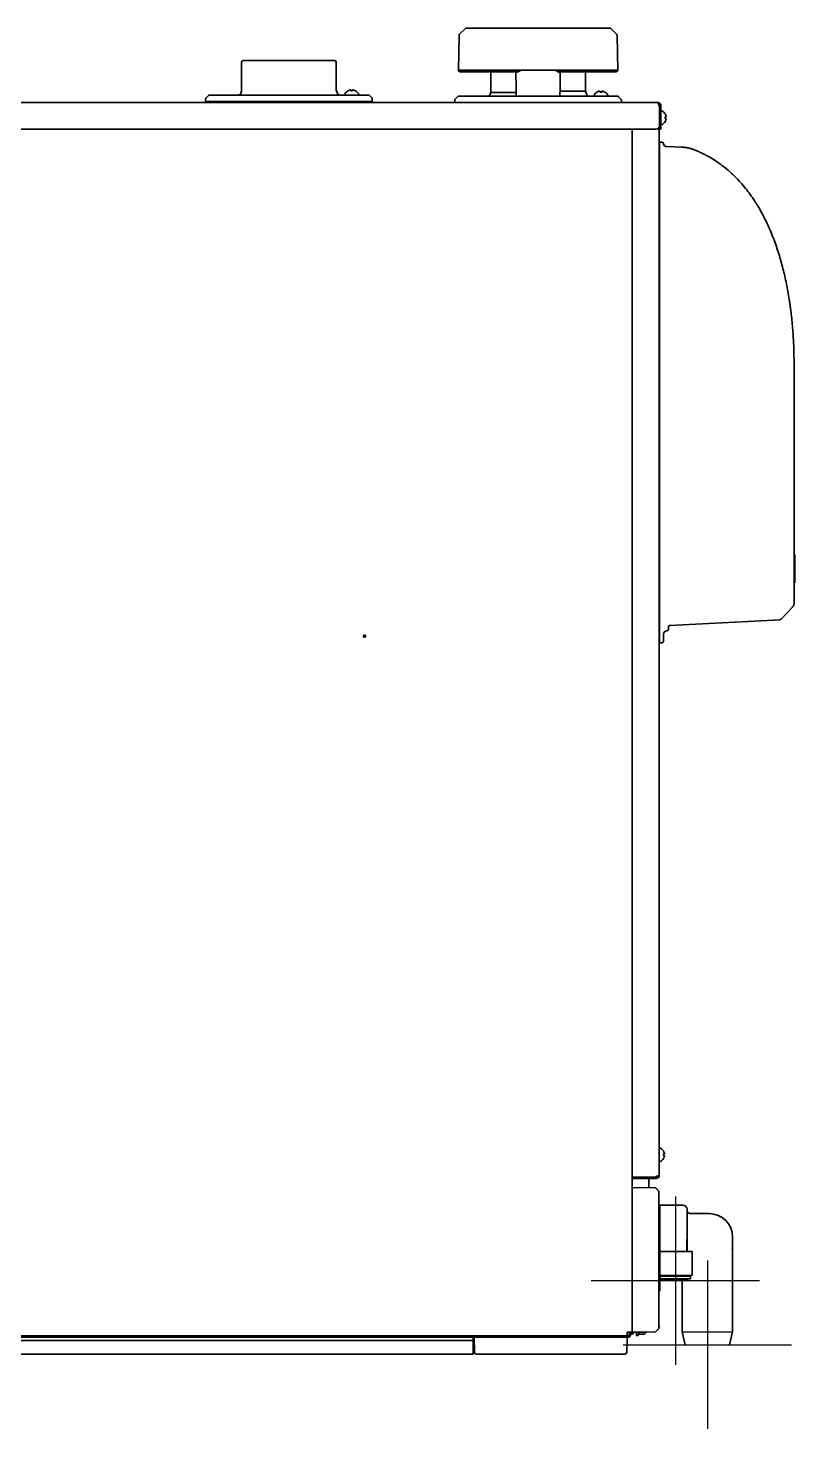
# Model space of a CAD drawing. Header units: inches. Extents: x 90 to 4161, y -506 to 3104.
# Drawn here: x 1546 to 2001, y 1148 to 1980 of the extents above; entities that cross this region are included whole.
import ezdxf

# ---------------------------------------------------------------- set-up
doc = ezdxf.new("R2010")
doc.units = ezdxf.units.IN
doc.layers.add('1', color=7, linetype='Continuous', true_color=0xffffff)

msp = doc.modelspace()

# ---------------------------------------------------------------- linework, layer by layer
at = {"color": 4}
for p, q in [((1930.42, 1285.96), (1930.42, 1185.96)), ((1880.42, 1235.96), (1980.42, 1235.96))]:
    msp.add_line(p, q, dxfattribs=at)
at = {"color": 6}
for p, q in [((1949.42, 1247.76), (1949.42, 1147.76)), ((1899.42, 1197.76), (1999.42, 1197.76))]:
    msp.add_line(p, q, dxfattribs=at)
for p, q in [((1934.45, 1205.43), (1964.39, 1205.43)), ((1936.19, 1197.76), (1962.65, 1197.76))]:
    msp.add_line(p, q)
at = {"layer": '1', "color": 7, "linetype": 'Continuous', "lineweight": 35}
for p, q in [((1801.94, 1975.65), (1801.58, 1955.06)), ((1805.73, 1979.77), (1802.24, 1976.35)), ((1806.43, 1980.06), (1891.34, 1980.06)), ((1895.53, 1976.35), (1892.04, 1979.77)), ((1896.18, 1955.06), (1895.82, 1975.65)), ((1672.77, 1959.76), (1672.77, 1942.51)), ((1672.77, 1959.76), (1672.77, 1942.51)), ((1673.77, 1960.76), (1690.61, 1960.76)), ((1673.77, 1960.76), (1690.61, 1960.76)), ((1690.61, 1960.76), (1693.04, 1960.76)), ((1690.61, 1960.76), (1693.04, 1960.76)), ((1693.04, 1960.76), (1694.8, 1960.76)), ((1693.04, 1960.76), (1694.8, 1960.76)), ((1694.8, 1960.76), (1706.95, 1960.76)), ((1694.8, 1960.76), (1706.95, 1960.76)), ((1706.95, 1960.76), (1708.71, 1960.76)), ((1706.95, 1960.76), (1708.71, 1960.76)), ((1708.71, 1960.76), (1711.13, 1960.76)), ((1708.71, 1960.76), (1711.13, 1960.76)), ((1711.13, 1960.76), (1727.97, 1960.76)), ((1711.13, 1960.76), (1727.97, 1960.76)), ((1728.97, 1943.29), (1728.97, 1959.76)), ((1728.97, 1943.29), (1728.97, 1959.76)), ((1801.58, 1955.06), (1801.58, 1955.04)), ((1896.18, 1955.06), (1801.58, 1955.06)), ((1836.04, 1954.06), (1802.58, 1954.06)), ((1820.78, 1954.06), (1820.78, 1941.81)), ((1820.78, 1954.06), (1820.78, 1941.81)), ((1895.18, 1954.06), (1861.73, 1954.06)), ((1876.98, 1942.59), (1876.98, 1954.06)), ((1876.98, 1942.59), (1876.98, 1954.06)), ((1896.18, 1955.04), (1896.18, 1955.06)), ((1653.08, 1939.97), (1651.66, 1938.55)), ((1653.08, 1939.97), (1651.66, 1938.55)), ((1653.79, 1940.26), (1747.96, 1940.26)), ((1653.79, 1940.26), (1747.96, 1940.26)), ((1672.77, 1942.51), (1672.31, 1941.25)), ((1672.77, 1942.51), (1672.31, 1941.25)), ((1729.71, 1941.25), (1728.97, 1943.29)), ((1729.71, 1941.25), (1728.97, 1943.29)), ((1734.19, 1940.86), (1734.19, 1940.66)), ((1735.89, 1942.71), (1735.89, 1942.74)), ((1740.49, 1942.74), (1740.49, 1942.71)), ((1742.19, 1940.66), (1742.19, 1940.86)), ((1750.08, 1938.55), (1748.66, 1939.97)), ((1750.08, 1938.55), (1748.66, 1939.97)), ((1801.09, 1939.27), (1799.68, 1937.85)), ((1801.09, 1939.27), (1799.68, 1937.85)), ((1801.8, 1939.56), (1895.97, 1939.56)), ((1801.8, 1939.56), (1895.97, 1939.56)), ((1820.78, 1941.81), (1820.32, 1940.55)), ((1820.78, 1941.81), (1820.32, 1940.55)), ((1820.78, 1941.81), (1835.8, 1941.81)), ((1820.78, 1941.81), (1835.8, 1941.81)), ((1862.01, 1942.59), (1876.98, 1942.59)), ((1862.01, 1942.59), (1876.98, 1942.59)), ((1877.73, 1940.55), (1876.98, 1942.59)), ((1877.73, 1940.55), (1876.98, 1942.59)), ((1882.2, 1940.13), (1882.2, 1939.93)), ((1883.88, 1941.99), (1883.88, 1942.02)), ((1886.21, 1939.56), (1889.81, 1939.59)), ((1888.48, 1942.06), (1888.48, 1942.03)), ((1890.2, 1940), (1890.2, 1940.2)), ((1898.09, 1937.85), (1896.68, 1939.27)), ((1898.09, 1937.85), (1896.68, 1939.27)), ((1261.12, 1935.76), (1919.82, 1935.76)), ((1651.37, 1937.85), (1651.37, 1936.46)), ((1651.37, 1937.85), (1651.37, 1936.46)), ((1692.28, 1936.46), (1651.37, 1936.46)), ((1692.28, 1936.46), (1651.37, 1936.46)), ((1750.37, 1936.46), (1692.28, 1936.46)), ((1750.37, 1936.46), (1692.28, 1936.46)), ((1715.78, 1936.46), (1715.78, 1935.76)), ((1715.78, 1936.46), (1715.78, 1935.76)), ((1750.37, 1936.46), (1750.37, 1937.85)), ((1750.37, 1936.46), (1750.37, 1937.85)), ((1799.38, 1937.15), (1799.38, 1935.76)), ((1799.38, 1937.15), (1799.38, 1935.76)), ((1898.38, 1935.76), (1898.38, 1937.15)), ((1898.38, 1935.76), (1898.38, 1937.15)), ((1919.82, 1935.76), (1919.84, 1935.76)), ((1919.82, 1935.76), (1920.07, 1935.76)), ((1920.78, 1933.85), (1920.73, 1933.96)), ((1920.97, 1933), (1920.97, 1921.96)), ((1921.07, 1933.96), (1921.07, 1933.85)), ((1921.07, 1933), (1921.07, 1933.85)), ((1921.07, 1933), (1921.07, 1921.96)), ((1921.87, 1933.96), (1921.87, 1933.85)), ((1921.87, 1933.85), (1921.87, 1933)), ((1921.87, 1933), (1921.87, 1921.96)), ((1921.07, 1928.36), (1920.97, 1928.36)), ((1920.97, 1925.16), (1921.07, 1925.16)), ((1922.47, 1930.76), (1922.27, 1930.76)), ((1922.27, 1922.76), (1922.47, 1922.76)), ((1924.32, 1929.06), (1924.35, 1929.06)), ((1924.35, 1924.46), (1924.32, 1924.46)), ((1918.97, 1919.96), (1261.97, 1919.96)), ((1904.67, 1919.95), (1904.67, 1205.26)), ((1920.87, 1921.33), (1920.87, 1298.71)), ((1921.07, 1919.96), (1921.07, 1921.96)), ((1921.87, 1919.96), (1921.07, 1919.96)), ((1921.87, 1919.96), (1921.87, 1921.96)), ((1920.87, 1906.73), (1920.89, 1906.73)), ((1920.89, 1910.8), (1920.89, 1912.26)), ((1920.89, 1912.26), (1922.45, 1912.21)), ((1920.89, 1904.72), (1920.89, 1910.8)), ((1925.32, 1909.61), (1933.86, 1909.31)), ((1920.89, 1901.19), (1920.89, 1904.72)), ((1920.89, 1901.19), (1920.89, 1631.34)), ((2000.89, 1781.1), (2000.89, 1638.15)), ((1920.87, 1755.94), (1920.89, 1755.94)), ((2001.39, 1667.03), (2000.89, 1667.03)), ((2001.45, 1661.64), (2001.39, 1661.64)), ((2001.39, 1658.51), (2001.39, 1658.17)), ((2001.39, 1650.5), (2000.89, 1650.5)), ((2001.39, 1655.88), (2001.45, 1655.88)), ((1920.89, 1627.8), (1920.89, 1631.34)), ((2000.05, 1636.07), (1993.18, 1628.83)), ((2000.07, 1636.09), (2000.05, 1636.07)), ((1920.89, 1630.68), (1920.87, 1630.68)), ((1920.87, 1627.85), (1920.89, 1627.85)), ((1920.89, 1616.22), (1920.89, 1627.8)), ((1926.39, 1624.82), (1926.39, 1624.14)), ((1926.39, 1624.14), (1926.39, 1622.96)), ((1927.04, 1625.08), (1926.95, 1625.08)), ((1988.94, 1628.33), (1927.04, 1625.08)), ((1989.42, 1628.35), (1988.94, 1628.33)), ((1992.31, 1628.51), (1989.42, 1628.35)), ((1992.5, 1628.52), (1992.31, 1628.51)), ((1920.89, 1614.76), (1920.89, 1616.22)), ((1922.43, 1614.81), (1920.89, 1614.76)), ((1923.39, 1619.96), (1923.39, 1615.81)), ((1925.43, 1621.96), (1925.32, 1621.96)), ((1921.47, 1314.66), (1921.27, 1314.66)), ((1923.32, 1312.96), (1923.35, 1312.96)), ((1923.35, 1308.36), (1923.32, 1308.36)), ((1920.87, 1298.71), (1920.87, 1298.46)), ((1920.87, 1298.69), (1920.87, 1298.71)), ((1921.27, 1306.66), (1921.47, 1306.66)), ((1904.67, 1297.46), (1906.67, 1297.46)), ((1906.47, 1297.46), (1904.67, 1297.46)), ((1906.67, 1296.66), (1904.67, 1296.66)), ((1904.67, 1291.26), (1918.57, 1291.02)), ((1918.34, 1297.46), (1906.47, 1297.46)), ((1918.34, 1297.46), (1906.67, 1297.46)), ((1918.34, 1296.66), (1906.67, 1296.66)), ((1914.67, 1297.46), (1914.67, 1297.46)), ((1914.67, 1291.09), (1914.67, 1296.66)), ((1918.07, 1297.46), (1918.07, 1297.46)), ((1918.34, 1297.46), (1919.07, 1297.8)), ((1919.07, 1297.46), (1918.34, 1297.46)), ((1918.34, 1297.46), (1918.34, 1296.66)), ((1919.07, 1296.66), (1918.34, 1296.66)), ((1920.67, 1288.75), (1920.67, 1207.64)), ((1934.92, 1280.76), (1921.1, 1280.76)), ((1921.17, 1280.51), (1921.17, 1280.01)), ((1921.17, 1280.01), (1921.17, 1274.51)), ((1921.17, 1274.51), (1921.17, 1272.01)), ((1937.42, 1253.21), (1937.42, 1278.26)), ((1950.42, 1275.76), (1938.92, 1275.76)), ((1921.17, 1272.01), (1921.17, 1262.51)), ((1920.92, 1262.51), (1921.17, 1262.51)), ((1920.92, 1260.01), (1921.17, 1260.01)), ((1921.17, 1262.51), (1921.17, 1260.01)), ((1921.17, 1260.01), (1921.17, 1250.51)), ((1937.22, 1260.56), (1937.22, 1253.61)), ((1964.42, 1261.76), (1964.42, 1255.86)), ((1921.77, 1253.11), (1921.17, 1252.51)), ((1921.17, 1250.9), (1921.17, 1239.01)), ((1921.77, 1253.11), (1940.42, 1253.11)), ((1940.42, 1239.46), (1940.42, 1253.11)), ((1964.4, 1205.46), (1964.42, 1255.85)), ((1921.17, 1239.01), (1920.92, 1239.01)), ((1939.92, 1238.96), (1921.17, 1238.96)), ((1921.17, 1238.96), (1921.17, 1236.51)), ((1921.17, 1238.96), (1921.17, 1238.96)), ((1921.17, 1236.76), (1923.62, 1236.76)), ((1921.17, 1236.51), (1921.17, 1230.51)), ((1930.42, 1238.46), (1921.42, 1238.46)), ((1921.42, 1238.46), (1921.42, 1236.96)), ((1921.42, 1236.96), (1939.42, 1236.96)), ((1921.92, 1238.96), (1921.92, 1238.46)), ((1923.62, 1236.96), (1923.62, 1235.96)), ((1937.22, 1235.96), (1923.62, 1235.96)), ((1939.42, 1238.46), (1930.42, 1238.46)), ((1934.42, 1235.96), (1934.45, 1205.43)), ((1937.22, 1235.96), (1937.22, 1236.96)), ((1938.92, 1238.46), (1938.92, 1238.96)), ((1939.42, 1236.96), (1939.42, 1238.46)), ((1921.17, 1230.51), (1921.17, 1230.01)), ((1901.77, 1203.06), (1261.01, 1203.06)), ((1902.07, 1202.26), (1265.67, 1202.26)), ((1810.37, 1200.36), (1353.17, 1200.36)), ((1810.37, 1202.26), (1810.37, 1200.36)), ((1810.37, 1200.36), (1810.37, 1200.36)), ((1810.37, 1200.36), (1810.37, 1200.36)), ((1810.37, 1200.36), (1810.37, 1200.17)), ((1810.37, 1192.41), (1810.37, 1200.17)), ((1811.19, 1193.23), (1810.87, 1202.26)), ((1811.87, 1202.26), (1897.87, 1202.26)), ((1901.87, 1202.26), (1901.56, 1193.23)), ((1902.07, 1203.06), (1901.76, 1203.06)), ((1901.77, 1205.26), (1901.77, 1204.86)), ((1901.77, 1205.26), (1902.87, 1205.26)), ((1901.77, 1204.86), (1901.77, 1203.06)), ((1901.77, 1199.5), (1901.81, 1200.17)), ((1904.67, 1205.26), (1902.87, 1205.26)), ((1903.07, 1204.06), (1903.07, 1205.26)), ((1903.87, 1204.06), (1903.87, 1205.26)), ((1903.87, 1204.26), (1905.27, 1204.26)), ((1918.57, 1205.5), (1904.67, 1205.26)), ((1904.67, 1205.26), (1905.67, 1205.26)), ((1905.27, 1204.26), (1905.27, 1205.26)), ((1912.67, 1205.26), (1905.67, 1205.26)), ((1907.27, 1203.41), (1907.27, 1205.26)), ((1907.37, 1203.31), (1908.11, 1203.31)), ((1908.59, 1204.07), (1912.15, 1204.07)), ((1912.15, 1204.07), (1912.9, 1204.81)), ((1912.15, 1204.07), (1912.21, 1204.13)), ((1912.97, 1205.28), (1912.97, 1204.99)), ((1934.45, 1205.43), (1936.19, 1197.73)), ((1962.65, 1197.76), (1964.4, 1205.46)), ((1353.17, 1192.2), (1810.37, 1192.2)), ((1810.37, 1192.41), (1810.37, 1192.2)), ((1897.87, 1192.26), (1812.19, 1192.26)), ((1900.56, 1192.26), (1897.87, 1192.26))]:
    msp.add_line(p, q, dxfattribs=at)
for centre, radius, start, end in [((1802.94, 1975.64), 1, 134.5, 179), ((1806.43, 1979.06), 1, 90, 134.5), ((1891.34, 1979.06), 1, 45.5, 90), ((1894.82, 1975.64), 1, 1, 45.5), ((1673.77, 1959.76), 1, 90, 180), ((1673.77, 1959.76), 1, 90, 180), ((1727.97, 1959.76), 1, 0, 90), ((1727.97, 1959.76), 1, 0, 90), ((1802.58, 1955.06), 1, 181, 270), ((1895.18, 1955.06), 1, 270, 359), ((1653.79, 1939.26), 1, 90, 135), ((1653.79, 1939.26), 1, 90, 135), ((1670.9, 1941.76), 1.5, 270, 340), ((1670.9, 1941.76), 1.5, 270, 340), ((1731.12, 1941.76), 1.5, 200, 270), ((1731.12, 1941.76), 1.5, 200, 270), ((1734.59, 1940.86), 0.4, 149.69882, 180), ((1734.59, 1940.66), 0.4, 180, 270), ((1738.39, 1938.64), 4.8, 121.37271, 149.69882), ((1737.99, 1938.64), 4.8, 30.30118, 58.62729), ((1741.79, 1940.66), 0.4, 270, 0), ((1741.79, 1940.86), 0.4, 0, 30.30118), ((1747.96, 1939.26), 1, 45, 90), ((1747.96, 1939.26), 1, 45, 90), ((1801.8, 1938.56), 1, 90, 135), ((1801.8, 1938.56), 1, 90, 135), ((1818.91, 1941.06), 1.5, 270, 340), ((1818.91, 1941.06), 1.5, 270, 340), ((1879.13, 1941.06), 1.5, 200, 270), ((1879.13, 1941.06), 1.5, 200, 270), ((1882.6, 1940.13), 0.4, 150.19882, 180.5), ((1882.6, 1939.93), 0.4, 180.5, 247.13375), ((1886.42, 1937.94), 4.8, 122.08373, 150.19882), ((1886.22, 1938.26), 3.78, 90.50345, 98.10407), ((1886.22, 1938.26), 3.78, 82.89595, 90.49653), ((1888.41, 1938.98), 0.6, 90.5, 104.54281), ((1886.02, 1937.94), 4.8, 30.80118, 58.91865), ((1889.8, 1939.99), 0.4, 270.5, 0.5), ((1889.8, 1940.19), 0.4, 0.5, 30.80118), ((1895.97, 1938.56), 1, 45, 90), ((1895.97, 1938.56), 1, 45, 90), ((1652.37, 1937.85), 1, 135, 180), ((1652.37, 1937.85), 1, 135, 180), ((1749.37, 1937.85), 1, 0, 45), ((1749.37, 1937.85), 1, 0, 45), ((1800.38, 1937.15), 1, 135, 180), ((1800.38, 1937.15), 1, 135, 180), ((1897.38, 1937.15), 1, 0, 45), ((1897.38, 1937.15), 1, 0, 45), ((1918.97, 1933), 2, 0, 25), ((1922.27, 1930.36), 0.4, 90, 180), ((1922.27, 1923.16), 0.4, 180, 270), ((1922.47, 1930.36), 0.4, 59.69882, 90), ((1922.47, 1923.16), 0.4, 270, 300.30118), ((1920.25, 1926.56), 4.8, 31.37271, 59.69882), ((1920.25, 1926.96), 4.8, 300.30118, 328.62729), ((1918.97, 1921.96), 2, 270, 0), ((1922.42, 1911.21), 1, 7.62357, 88), ((1925.39, 1911.61), 2, 187.62357, 268), ((1921.87, 1748.73), 1, 180, 191.418), ((1992.45, 1629.51), 1, 273, 316.5), ((1922.39, 1615.81), 1, 272, 0), ((1925.39, 1619.96), 2, 92, 180), ((1925.39, 1622.96), 1, 272, 0), ((1921.27, 1314.26), 0.4, 90, 180), ((1921.27, 1307.06), 0.4, 180, 270), ((1921.47, 1314.26), 0.4, 59.69882, 90), ((1921.47, 1307.06), 0.4, 270, 300.30118), ((1919.25, 1310.46), 4.8, 31.37271, 59.69882), ((1919.25, 1310.86), 4.8, 300.30118, 328.62729), ((1920.67, 1280.51), 0.5, 0, 59.99906), ((1920.67, 1274.51), 0.5, 300.00094, 0), ((1934.92, 1278.26), 2.5, 0, 90), ((1938.92, 1277.26), 1.5, 180, 270), ((1950.42, 1261.76), 14, 0, 90), ((1920.67, 1272.01), 0.5, 0, 59.99906), ((1920.67, 1262.51), 0.5, 300.00094, 0), ((1920.67, 1260.01), 0.5, 0, 59.99906), ((1937.72, 1253.61), 0.5, 180, 270), ((1920.67, 1239.01), 0.5, 300.00094, 0), ((1920.67, 1236.51), 0.5, 0, 59.99906), ((1939.92, 1239.46), 0.5, 270, 0), ((1920.67, 1230.01), 0.5, 300.00094, 0), ((1902.07, 1204.06), 1, 270, 0), ((1902.07, 1204.06), 1.8, 270, 0), ((1907.37, 1203.41), 0.1, 180, 270), ((1908.11, 1203.56), 0.25, 270, 336.10787), ((1894.11, 1209.76), 15.56, 336.10787, 338.55008), ((1912.67, 1207.26), 2, 270, 292.56047), ((1912.72, 1204.99), 0.25, 315, 0), ((1810.35, 1192.46), 1, 23.57818, 90), ((1812.19, 1193.26), 1, 182, 270), ((1900.56, 1193.26), 1, 270, 358)]:
    msp.add_arc(centre, radius, start, end, dxfattribs=at)
for centre, major_axis, ratio, start_param, end_param in [((1922.42, 1911.21), (-0.035, -0.999), 0.99992, 1.732165, 3.141593), ((1998.6, 1637.44), (1.45, -1.38), 0.267944, 5.759002, 6.283185), ((1998.62, 1637.46), (1.45, -1.38), 0.215792, 5.749991, 6.283185), ((1997.89, 1638.15), (0.03, 3), 0.999945, 4.711245, 4.721764), ((1894.11, 1205.43), (14.73, 0), 0.5, 6.105911, 6.260123)]:
    msp.add_ellipse(centre, major_axis=major_axis, ratio=ratio, start_param=start_param, end_param=end_param, dxfattribs=at)
for points, degree in [([(1835.93, 1939.56), (1835.67, 1954.2)], 1), ([(1836.31, 1954.09), (1836.12, 1954.04)], 1), ([(1862.1, 1954.2), (1861.84, 1939.56)], 1), ([(1737.19, 1943.26), (1737.14, 1943.24), (1737.03, 1943.21), (1736.87, 1943.16), (1736.71, 1943.11), (1736.56, 1943.05), (1736.4, 1942.98), (1736.25, 1942.9), (1736.08, 1942.82), (1735.96, 1942.75), (1735.89, 1942.71)], 3), ([(1737.69, 1943.26), (1737.67, 1943.26), (1737.62, 1943.27), (1737.54, 1943.27), (1737.47, 1943.27), (1737.4, 1943.27), (1737.33, 1943.27), (1737.26, 1943.27), (1737.22, 1943.26), (1737.19, 1943.26)], 3), ([(1738.69, 1942.71), (1738.53, 1942.73), (1738.19, 1942.75), (1737.86, 1942.73), (1737.69, 1942.71)], 3), ([(1739.19, 1943.26), (1739.17, 1943.26), (1739.12, 1943.27), (1739.05, 1943.27), (1738.98, 1943.27), (1738.91, 1943.27), (1738.84, 1943.27), (1738.77, 1943.27), (1738.72, 1943.26), (1738.69, 1943.26)], 3), ([(1738.69, 1943.26), (1738.69, 1943.24), (1738.69, 1943.21), (1738.69, 1943.16), (1738.69, 1943.11), (1738.69, 1943.05), (1738.69, 1942.98), (1738.69, 1942.9), (1738.69, 1942.82), (1738.69, 1942.75), (1738.69, 1942.71)], 3), ([(1885.18, 1942.55), (1885.13, 1942.53), (1885.02, 1942.5), (1884.86, 1942.45), (1884.7, 1942.39), (1884.54, 1942.33), (1884.39, 1942.26), (1884.24, 1942.19), (1884.07, 1942.1), (1883.95, 1942.03), (1883.88, 1941.99)], 3), ([(1885.68, 1942.55), (1885.66, 1942.56), (1885.61, 1942.56), (1885.54, 1942.56), (1885.47, 1942.57), (1885.39, 1942.57), (1885.32, 1942.56), (1885.25, 1942.56), (1885.2, 1942.55), (1885.18, 1942.55)], 3), ([(1887.18, 1942.57), (1887.15, 1942.57), (1887.1, 1942.57), (1887.03, 1942.58), (1886.96, 1942.58), (1886.89, 1942.58), (1886.82, 1942.58), (1886.75, 1942.57), (1886.7, 1942.56), (1886.68, 1942.56)], 3), ([(1886.68, 1942.56), (1886.68, 1942.55), (1886.68, 1942.52), (1886.68, 1942.47), (1886.68, 1942.41), (1886.68, 1942.35), (1886.68, 1942.28), (1886.68, 1942.21), (1886.68, 1942.12), (1886.68, 1942.05), (1886.68, 1942.01)], 3), ([(1921.07, 1933.96), (1921.87, 1933.96)], 1), ([(1924.87, 1927.76), (1924.85, 1927.82), (1924.82, 1927.92), (1924.77, 1928.09), (1924.72, 1928.24), (1924.66, 1928.4), (1924.59, 1928.55), (1924.51, 1928.71), (1924.43, 1928.87), (1924.36, 1929), (1924.32, 1929.06)], 3), ([(1924.32, 1926.26), (1924.34, 1926.43), (1924.36, 1926.76), (1924.34, 1927.09), (1924.32, 1927.26)], 3), ([(1924.87, 1926.26), (1924.85, 1926.26), (1924.82, 1926.26), (1924.77, 1926.26), (1924.72, 1926.26), (1924.66, 1926.26), (1924.59, 1926.26), (1924.51, 1926.26), (1924.43, 1926.26), (1924.36, 1926.26), (1924.32, 1926.26)], 3), ([(1924.87, 1927.26), (1924.87, 1927.29), (1924.88, 1927.34), (1924.88, 1927.41), (1924.88, 1927.48), (1924.88, 1927.55), (1924.88, 1927.62), (1924.88, 1927.69), (1924.87, 1927.74), (1924.87, 1927.76)], 3), ([(1924.87, 1925.76), (1924.87, 1925.79), (1924.88, 1925.83), (1924.88, 1925.9), (1924.88, 1925.98), (1924.88, 1926.05), (1924.88, 1926.12), (1924.88, 1926.19), (1924.87, 1926.24), (1924.87, 1926.26)], 3), ([(1933.86, 1909.31), (1933.87, 1909.31), (1933.88, 1909.31), (1933.89, 1909.31)], 3), ([(1923.87, 1311.66), (1923.85, 1311.72), (1923.82, 1311.82), (1923.77, 1311.99), (1923.72, 1312.14), (1923.66, 1312.3), (1923.59, 1312.45), (1923.51, 1312.61), (1923.43, 1312.77), (1923.36, 1312.9), (1923.32, 1312.96)], 3), ([(1923.32, 1310.16), (1923.34, 1310.33), (1923.36, 1310.66), (1923.34, 1310.99), (1923.32, 1311.16)], 3), ([(1923.87, 1310.16), (1923.85, 1310.16), (1923.82, 1310.16), (1923.77, 1310.16), (1923.72, 1310.16), (1923.66, 1310.16), (1923.59, 1310.16), (1923.51, 1310.16), (1923.43, 1310.16), (1923.36, 1310.16), (1923.32, 1310.16)], 3), ([(1923.87, 1311.16), (1923.87, 1311.19), (1923.88, 1311.24), (1923.88, 1311.31), (1923.88, 1311.38), (1923.88, 1311.45), (1923.88, 1311.52), (1923.88, 1311.59), (1923.87, 1311.64), (1923.87, 1311.66)], 3), ([(1923.87, 1309.66), (1923.87, 1309.69), (1923.88, 1309.73), (1923.88, 1309.8), (1923.88, 1309.88), (1923.88, 1309.95), (1923.88, 1310.02), (1923.88, 1310.09), (1923.87, 1310.14), (1923.87, 1310.16)], 3), ([(1920.87, 1298.31), (1920.87, 1298.36), (1920.87, 1298.41), (1920.87, 1298.46)], 3), ([(1920.6, 1289.06), (1918.74, 1290.94)], 1), ([(1919.07, 1297.46), (1919.07, 1296.66)], 1), ([(1918.74, 1205.58), (1920.6, 1207.47)], 1)]:
    msp.add_open_spline(points, degree=degree, dxfattribs=at)
for points, knots in [([(1835.79, 1953.82), (1835.79, 1953.82), (1835.78, 1953.82), (1835.78, 1953.82), (1835.77, 1953.82), (1835.77, 1953.82), (1835.77, 1953.82), (1835.76, 1953.82), (1835.76, 1953.82), (1835.76, 1953.82), (1835.75, 1953.83), (1835.75, 1953.83), (1835.75, 1953.83), (1835.74, 1953.83), (1835.74, 1953.84), (1835.74, 1953.84), (1835.73, 1953.84), (1835.73, 1953.84), (1835.73, 1953.85), (1835.72, 1953.85), (1835.72, 1953.86), (1835.72, 1953.86), (1835.72, 1953.87), (1835.71, 1953.87), (1835.71, 1953.87), (1835.71, 1953.88), (1835.71, 1953.89), (1835.71, 1953.89), (1835.7, 1953.9), (1835.7, 1953.9), (1835.7, 1953.91), (1835.7, 1953.92), (1835.69, 1953.94), (1835.69, 1953.95), (1835.69, 1953.97), (1835.68, 1953.98), (1835.68, 1954), (1835.68, 1954.01), (1835.68, 1954.01)], [0, 0, 0, 0, 0.024484, 0.048879, 0.073189, 0.097419, 0.121571, 0.145649, 0.169657, 0.1936, 0.21748, 0.241301, 0.265069, 0.288785, 0.312455, 0.336083, 0.359672, 0.383226, 0.40675, 0.430248, 0.453723, 0.47718, 0.500622, 0.524055, 0.547481, 0.570906, 0.594332, 0.617765, 0.641209, 0.664667, 0.688143, 0.735848, 0.783239, 0.830354, 0.877228, 0.923899, 0.970405, 1, 1, 1, 1]), ([(1836.25, 1953.82), (1836.25, 1953.82), (1836.24, 1953.82), (1836.22, 1953.82), (1836.21, 1953.82), (1836.19, 1953.82), (1836.18, 1953.82), (1836.16, 1953.82), (1836.15, 1953.82), (1836.13, 1953.82), (1836.12, 1953.82), (1836.1, 1953.82), (1836.09, 1953.82), (1836.08, 1953.82), (1836.06, 1953.82), (1836.05, 1953.82), (1836.04, 1953.82), (1836.03, 1953.82), (1836.01, 1953.82), (1836, 1953.82), (1835.99, 1953.82), (1835.98, 1953.82), (1835.97, 1953.82), (1835.95, 1953.82), (1835.94, 1953.82), (1835.93, 1953.82), (1835.92, 1953.82), (1835.91, 1953.82), (1835.9, 1953.82), (1835.89, 1953.82), (1835.88, 1953.82), (1835.87, 1953.82), (1835.86, 1953.82), (1835.85, 1953.82), (1835.84, 1953.82), (1835.83, 1953.82), (1835.83, 1953.82), (1835.82, 1953.82), (1835.81, 1953.82), (1835.8, 1953.82), (1835.79, 1953.82), (1835.79, 1953.82), (1835.79, 1953.82)], [0, 0, 0, 0, 0.024625, 0.049269, 0.073932, 0.098615, 0.123317, 0.148038, 0.172778, 0.197538, 0.222317, 0.247114, 0.271932, 0.296768, 0.321624, 0.346499, 0.371393, 0.396306, 0.421239, 0.446191, 0.471162, 0.496152, 0.521162, 0.546191, 0.571239, 0.596306, 0.621392, 0.646498, 0.671623, 0.696767, 0.721931, 0.747114, 0.772316, 0.797537, 0.822777, 0.848037, 0.873316, 0.898614, 0.923932, 0.949269, 0.974625, 1, 1, 1, 1]), ([(1836.04, 1954.06), (1836.04, 1954.06), (1836.05, 1954.06), (1836.07, 1954.06), (1836.08, 1954.06), (1836.1, 1954.06), (1836.11, 1954.06), (1836.12, 1954.06), (1836.14, 1954.07), (1836.16, 1954.07), (1836.17, 1954.07), (1836.19, 1954.07), (1836.2, 1954.07), (1836.22, 1954.07), (1836.24, 1954.08), (1836.25, 1954.08), (1836.27, 1954.08), (1836.29, 1954.08), (1836.3, 1954.09), (1836.32, 1954.09), (1836.34, 1954.09), (1836.36, 1954.1), (1836.37, 1954.1), (1836.39, 1954.11), (1836.41, 1954.11), (1836.43, 1954.11), (1836.45, 1954.12), (1836.47, 1954.12), (1836.49, 1954.13), (1836.51, 1954.13), (1836.53, 1954.14), (1836.55, 1954.14), (1836.57, 1954.15), (1836.59, 1954.16), (1836.61, 1954.16), (1836.63, 1954.17), (1836.65, 1954.17), (1836.67, 1954.18), (1836.69, 1954.19), (1836.72, 1954.19), (1836.74, 1954.2), (1836.76, 1954.21), (1836.78, 1954.22), (1836.81, 1954.22), (1836.83, 1954.23), (1836.85, 1954.24), (1836.88, 1954.25), (1836.9, 1954.26), (1836.92, 1954.26), (1836.95, 1954.27), (1836.97, 1954.28), (1837, 1954.29), (1837.02, 1954.3), (1837.05, 1954.31), (1837.07, 1954.32), (1837.1, 1954.33), (1837.12, 1954.34), (1837.15, 1954.35), (1837.18, 1954.36), (1837.2, 1954.37), (1837.23, 1954.38), (1837.26, 1954.39), (1837.29, 1954.4), (1837.33, 1954.42), (1837.36, 1954.43), (1837.39, 1954.44), (1837.43, 1954.46), (1837.46, 1954.47), (1837.5, 1954.49), (1837.54, 1954.5), (1837.58, 1954.52), (1837.62, 1954.53), (1837.66, 1954.55), (1837.7, 1954.57), (1837.74, 1954.58), (1837.78, 1954.6), (1837.83, 1954.62), (1837.87, 1954.64), (1837.92, 1954.66), (1837.97, 1954.68), (1838.02, 1954.7), (1838.06, 1954.72), (1838.12, 1954.75), (1838.17, 1954.77), (1838.22, 1954.79), (1838.27, 1954.81), (1838.33, 1954.84), (1838.38, 1954.86), (1838.44, 1954.89), (1838.5, 1954.91), (1838.56, 1954.94), (1838.62, 1954.96), (1838.68, 1954.99), (1838.74, 1955.02), (1838.78, 1955.03), (1838.8, 1955.04)], [0, 0, 0, 0, 0.00651, 0.01307, 0.019681, 0.026343, 0.033056, 0.03982, 0.046635, 0.053501, 0.060419, 0.067389, 0.07441, 0.081484, 0.088609, 0.095787, 0.103017, 0.1103, 0.117636, 0.125024, 0.132465, 0.139959, 0.147506, 0.155106, 0.16276, 0.170467, 0.178228, 0.186042, 0.193911, 0.201833, 0.209809, 0.217839, 0.225924, 0.234062, 0.242255, 0.250503, 0.258805, 0.267162, 0.275573, 0.28404, 0.292561, 0.301137, 0.309768, 0.318455, 0.327197, 0.335993, 0.344846, 0.353753, 0.362716, 0.371735, 0.38081, 0.38994, 0.399125, 0.408367, 0.417664, 0.42659, 0.435804, 0.445304, 0.455092, 0.465168, 0.475531, 0.486183, 0.497122, 0.50835, 0.519867, 0.531672, 0.543766, 0.556149, 0.568821, 0.581782, 0.595033, 0.608573, 0.622403, 0.636523, 0.650932, 0.665631, 0.68062, 0.695899, 0.711469, 0.727328, 0.743477, 0.759916, 0.776646, 0.793665, 0.810975, 0.828574, 0.846463, 0.864642, 0.883111, 0.90187, 0.920918, 0.940255, 0.959881, 0.979796, 1, 1, 1, 1]), ([(1838.8, 1955.04), (1838.79, 1955.04), (1838.77, 1955.03), (1838.75, 1955.01), (1838.72, 1954.99), (1838.69, 1954.98), (1838.66, 1954.96), (1838.63, 1954.94), (1838.6, 1954.93), (1838.58, 1954.91), (1838.55, 1954.9), (1838.52, 1954.88), (1838.49, 1954.86), (1838.47, 1954.85), (1838.44, 1954.83), (1838.41, 1954.82), (1838.39, 1954.8), (1838.36, 1954.79), (1838.33, 1954.77), (1838.31, 1954.76), (1838.28, 1954.74), (1838.26, 1954.73), (1838.23, 1954.72), (1838.21, 1954.7), (1838.18, 1954.69), (1838.16, 1954.67), (1838.13, 1954.66), (1838.11, 1954.65), (1838.09, 1954.63), (1838.06, 1954.62), (1838.04, 1954.6), (1838.02, 1954.59), (1837.99, 1954.58), (1837.97, 1954.57), (1837.95, 1954.55), (1837.92, 1954.54), (1837.9, 1954.53), (1837.88, 1954.52), (1837.86, 1954.5), (1837.84, 1954.49), (1837.82, 1954.48), (1837.79, 1954.47), (1837.77, 1954.45), (1837.75, 1954.44), (1837.73, 1954.43), (1837.71, 1954.42), (1837.69, 1954.41), (1837.67, 1954.4), (1837.65, 1954.39), (1837.63, 1954.38), (1837.61, 1954.37), (1837.59, 1954.35), (1837.57, 1954.34), (1837.55, 1954.33), (1837.54, 1954.32), (1837.52, 1954.31), (1837.5, 1954.3), (1837.48, 1954.29), (1837.46, 1954.28), (1837.44, 1954.27), (1837.43, 1954.26), (1837.41, 1954.26), (1837.39, 1954.25), (1837.38, 1954.24), (1837.36, 1954.23), (1837.34, 1954.22), (1837.33, 1954.21), (1837.31, 1954.2), (1837.29, 1954.19), (1837.28, 1954.18), (1837.26, 1954.18), (1837.25, 1954.17), (1837.23, 1954.16), (1837.22, 1954.15), (1837.2, 1954.15), (1837.19, 1954.14), (1837.13, 1954.11), (1837.03, 1954.06), (1836.9, 1954), (1836.78, 1953.95), (1836.7, 1953.92), (1836.64, 1953.9), (1836.61, 1953.89), (1836.58, 1953.88), (1836.55, 1953.87), (1836.52, 1953.86), (1836.49, 1953.85), (1836.46, 1953.84), (1836.43, 1953.84), (1836.4, 1953.83), (1836.38, 1953.83), (1836.35, 1953.82), (1836.33, 1953.82), (1836.3, 1953.82), (1836.28, 1953.82), (1836.26, 1953.82), (1836.25, 1953.82)], [0, 0, 0, 0, 0.009824, 0.019593, 0.029307, 0.038966, 0.04857, 0.058119, 0.067613, 0.077053, 0.086437, 0.095767, 0.105042, 0.114262, 0.123427, 0.132537, 0.141593, 0.150594, 0.15954, 0.168431, 0.177267, 0.186049, 0.194776, 0.203448, 0.212066, 0.220629, 0.229137, 0.237591, 0.24599, 0.254335, 0.262624, 0.27086, 0.27904, 0.287167, 0.295238, 0.303256, 0.311218, 0.319127, 0.326981, 0.33478, 0.342525, 0.350216, 0.357852, 0.365434, 0.372962, 0.380435, 0.387854, 0.395219, 0.40253, 0.409787, 0.416989, 0.424137, 0.431232, 0.438272, 0.445258, 0.45219, 0.459068, 0.465892, 0.472662, 0.479379, 0.486041, 0.49265, 0.499205, 0.505706, 0.512153, 0.518547, 0.524887, 0.531174, 0.537407, 0.543586, 0.549712, 0.555785, 0.561804, 0.56777, 0.573683, 0.579542, 0.585348, 0.641474, 0.6948, 0.745383, 0.793286, 0.807889, 0.822363, 0.836709, 0.85093, 0.865031, 0.879012, 0.892877, 0.90663, 0.920272, 0.933808, 0.94724, 0.960572, 0.973807, 0.986949, 1, 1, 1, 1]), ([(1858.96, 1955.04), (1858.98, 1955.04), (1859, 1955.03), (1859.04, 1955.01), (1859.07, 1955), (1859.11, 1954.98), (1859.14, 1954.97), (1859.18, 1954.95), (1859.21, 1954.94), (1859.25, 1954.92), (1859.28, 1954.91), (1859.32, 1954.89), (1859.35, 1954.88), (1859.38, 1954.86), (1859.41, 1954.85), (1859.45, 1954.84), (1859.48, 1954.82), (1859.51, 1954.81), (1859.54, 1954.79), (1859.57, 1954.78), (1859.6, 1954.77), (1859.63, 1954.75), (1859.66, 1954.74), (1859.69, 1954.73), (1859.72, 1954.72), (1859.75, 1954.7), (1859.78, 1954.69), (1859.81, 1954.68), (1859.84, 1954.67), (1859.87, 1954.65), (1859.89, 1954.64), (1859.92, 1954.63), (1859.95, 1954.62), (1859.98, 1954.61), (1860, 1954.6), (1860.03, 1954.59), (1860.05, 1954.58), (1860.08, 1954.56), (1860.1, 1954.55), (1860.13, 1954.54), (1860.15, 1954.53), (1860.18, 1954.52), (1860.2, 1954.51), (1860.22, 1954.5), (1860.25, 1954.49), (1860.27, 1954.48), (1860.29, 1954.48), (1860.32, 1954.47), (1860.34, 1954.46), (1860.36, 1954.45), (1860.38, 1954.44), (1860.4, 1954.43), (1860.42, 1954.42), (1860.44, 1954.41), (1860.47, 1954.41), (1860.49, 1954.4), (1860.51, 1954.39), (1860.52, 1954.38), (1860.54, 1954.38), (1860.56, 1954.37), (1860.58, 1954.36), (1860.6, 1954.35), (1860.62, 1954.35), (1860.64, 1954.34), (1860.65, 1954.33), (1860.67, 1954.33), (1860.69, 1954.32), (1860.72, 1954.31), (1860.76, 1954.3), (1860.81, 1954.28), (1860.86, 1954.26), (1860.91, 1954.24), (1860.95, 1954.23), (1861, 1954.21), (1861.05, 1954.2), (1861.09, 1954.18), (1861.13, 1954.17), (1861.18, 1954.16), (1861.22, 1954.15), (1861.26, 1954.13), (1861.3, 1954.12), (1861.34, 1954.11), (1861.37, 1954.11), (1861.41, 1954.1), (1861.45, 1954.09), (1861.48, 1954.08), (1861.52, 1954.08), (1861.55, 1954.07), (1861.58, 1954.07), (1861.61, 1954.07), (1861.64, 1954.06), (1861.67, 1954.06), (1861.7, 1954.06), (1861.72, 1954.06), (1861.73, 1954.06)], [0, 0, 0, 0, 0.011672, 0.023259, 0.03476, 0.046176, 0.057505, 0.068749, 0.079908, 0.09098, 0.101967, 0.112867, 0.123682, 0.134411, 0.145054, 0.155611, 0.166082, 0.176467, 0.186766, 0.196979, 0.207106, 0.217146, 0.227101, 0.23697, 0.246752, 0.256449, 0.266059, 0.275583, 0.285021, 0.294373, 0.303639, 0.312819, 0.321912, 0.33092, 0.339841, 0.348677, 0.357426, 0.36609, 0.374667, 0.383158, 0.391564, 0.399883, 0.408116, 0.416263, 0.424325, 0.4323, 0.44019, 0.447994, 0.455712, 0.463344, 0.47089, 0.478351, 0.485726, 0.493015, 0.500218, 0.507336, 0.514368, 0.521315, 0.528176, 0.534951, 0.541641, 0.548246, 0.554765, 0.561199, 0.567547, 0.573811, 0.579988, 0.586081, 0.604999, 0.623671, 0.642098, 0.660281, 0.67822, 0.695916, 0.713369, 0.73058, 0.74755, 0.76428, 0.780769, 0.79702, 0.813033, 0.828809, 0.844349, 0.859653, 0.874723, 0.88956, 0.904165, 0.918538, 0.932682, 0.946598, 0.960286, 0.973748, 0.986986, 1, 1, 1, 1]), ([(1861.52, 1953.82), (1861.51, 1953.82), (1861.5, 1953.82), (1861.49, 1953.82), (1861.48, 1953.82), (1861.47, 1953.82), (1861.45, 1953.82), (1861.44, 1953.82), (1861.43, 1953.82), (1861.41, 1953.82), (1861.4, 1953.83), (1861.39, 1953.83), (1861.37, 1953.83), (1861.36, 1953.83), (1861.34, 1953.84), (1861.33, 1953.84), (1861.32, 1953.84), (1861.3, 1953.85), (1861.29, 1953.85), (1861.27, 1953.85), (1861.26, 1953.86), (1861.24, 1953.86), (1861.22, 1953.87), (1861.21, 1953.87), (1861.19, 1953.87), (1861.18, 1953.88), (1861.16, 1953.88), (1861.14, 1953.89), (1861.13, 1953.9), (1861.11, 1953.9), (1861.06, 1953.92), (1860.98, 1953.95), (1860.86, 1954), (1860.74, 1954.06), (1860.61, 1954.12), (1860.49, 1954.19), (1860.37, 1954.25), (1860.27, 1954.3), (1860.17, 1954.36), (1860.07, 1954.41), (1859.97, 1954.47), (1859.89, 1954.51), (1859.82, 1954.55), (1859.77, 1954.58), (1859.73, 1954.61), (1859.68, 1954.63), (1859.63, 1954.66), (1859.58, 1954.69), (1859.53, 1954.72), (1859.47, 1954.75), (1859.42, 1954.78), (1859.37, 1954.81), (1859.31, 1954.84), (1859.26, 1954.88), (1859.2, 1954.91), (1859.14, 1954.94), (1859.08, 1954.97), (1859.02, 1955.01), (1858.98, 1955.03), (1858.96, 1955.04)], [0, 0, 0, 0, 0.006738, 0.013499, 0.020284, 0.027094, 0.033929, 0.04079, 0.047676, 0.05459, 0.06153, 0.068497, 0.075493, 0.082517, 0.089569, 0.096651, 0.103762, 0.110903, 0.118075, 0.125278, 0.132512, 0.139777, 0.147075, 0.154405, 0.161768, 0.169164, 0.176594, 0.184057, 0.191555, 0.199088, 0.206656, 0.254567, 0.305162, 0.358506, 0.414655, 0.457585, 0.501321, 0.545878, 0.578226, 0.612681, 0.649245, 0.687919, 0.704392, 0.721099, 0.738041, 0.755219, 0.772632, 0.79028, 0.808165, 0.826285, 0.844641, 0.863233, 0.882062, 0.901126, 0.920428, 0.939966, 0.95974, 0.979752, 1, 1, 1, 1]), ([(1861.98, 1953.82), (1861.98, 1953.82), (1861.97, 1953.82), (1861.97, 1953.82), (1861.96, 1953.82), (1861.95, 1953.82), (1861.94, 1953.82), (1861.93, 1953.82), (1861.92, 1953.82), (1861.92, 1953.82), (1861.91, 1953.82), (1861.9, 1953.82), (1861.89, 1953.82), (1861.88, 1953.82), (1861.87, 1953.82), (1861.86, 1953.82), (1861.85, 1953.82), (1861.84, 1953.82), (1861.82, 1953.82), (1861.81, 1953.82), (1861.8, 1953.82), (1861.79, 1953.82), (1861.78, 1953.82), (1861.77, 1953.82), (1861.75, 1953.82), (1861.74, 1953.82), (1861.73, 1953.82), (1861.72, 1953.82), (1861.7, 1953.82), (1861.69, 1953.82), (1861.68, 1953.82), (1861.66, 1953.82), (1861.65, 1953.82), (1861.64, 1953.82), (1861.62, 1953.82), (1861.61, 1953.82), (1861.59, 1953.82), (1861.58, 1953.82), (1861.56, 1953.82), (1861.55, 1953.82), (1861.53, 1953.82), (1861.52, 1953.82), (1861.52, 1953.82)], [0, 0, 0, 0, 0.02538, 0.05074, 0.076081, 0.101403, 0.126705, 0.151987, 0.17725, 0.202494, 0.227718, 0.252922, 0.278107, 0.303273, 0.328419, 0.353545, 0.378653, 0.40374, 0.428808, 0.453857, 0.478886, 0.503896, 0.528886, 0.553857, 0.578808, 0.60374, 0.628652, 0.653545, 0.678418, 0.703272, 0.728106, 0.752921, 0.777717, 0.802493, 0.827249, 0.851986, 0.876704, 0.901402, 0.926081, 0.95074, 0.97538, 1, 1, 1, 1]), ([(1862.09, 1954.01), (1862.09, 1954.01), (1862.09, 1954.01), (1862.08, 1954), (1862.08, 1953.99), (1862.08, 1953.98), (1862.08, 1953.97), (1862.08, 1953.96), (1862.08, 1953.95), (1862.08, 1953.95), (1862.08, 1953.94), (1862.07, 1953.93), (1862.07, 1953.92), (1862.07, 1953.92), (1862.07, 1953.91), (1862.06, 1953.9), (1862.06, 1953.89), (1862.05, 1953.87), (1862.05, 1953.86), (1862.04, 1953.85), (1862.04, 1953.85), (1862.03, 1953.84), (1862.03, 1953.83), (1862.02, 1953.83), (1862.01, 1953.82), (1862.01, 1953.82), (1862, 1953.82), (1861.99, 1953.82), (1861.98, 1953.82), (1861.98, 1953.82)], [0, 0, 0, 0, 0.017533, 0.041523, 0.065552, 0.089626, 0.11375, 0.13793, 0.162169, 0.186474, 0.210849, 0.2353, 0.259831, 0.284448, 0.309154, 0.358, 0.406777, 0.455521, 0.50427, 0.55306, 0.601929, 0.650912, 0.700045, 0.749366, 0.798909, 0.84871, 0.898803, 0.949222, 1, 1, 1, 1]), ([(1737.69, 1942.71), (1737.69, 1942.83), (1737.69, 1942.94), (1737.69, 1943.08), (1737.69, 1943.12), (1737.69, 1943.19), (1737.69, 1943.23), (1737.69, 1943.26)], [0, 0, 0, 0, 0.5, 0.5, 0.75, 0.75, 1, 1, 1, 1]), ([(1740.49, 1942.71), (1740.29, 1942.83), (1740.08, 1942.94), (1739.76, 1943.08), (1739.65, 1943.12), (1739.42, 1943.19), (1739.31, 1943.23), (1739.19, 1943.26)], [0, 0, 0, 0, 0.5, 0.5, 0.75, 0.75, 1, 1, 1, 1]), ([(1885.68, 1942), (1885.68, 1942.13), (1885.68, 1942.23), (1885.68, 1942.37), (1885.68, 1942.41), (1885.68, 1942.49), (1885.68, 1942.52), (1885.68, 1942.55)], [0, 0, 0, 0, 0.5, 0.5, 0.75, 0.75, 1, 1, 1, 1]), ([(1888.48, 1942.03), (1888.28, 1942.15), (1888.07, 1942.26), (1887.74, 1942.39), (1887.63, 1942.43), (1887.41, 1942.5), (1887.3, 1942.54), (1887.18, 1942.57)], [0, 0, 0, 0, 0.5, 0.5, 0.75, 0.75, 1, 1, 1, 1]), ([(1919.84, 1935.76), (1919.92, 1935.74), (1919.99, 1935.68), (1920.14, 1935.48), (1920.21, 1935.34), (1920.36, 1935.02), (1920.43, 1934.82), (1920.58, 1934.41), (1920.66, 1934.18), (1920.73, 1933.96)], [0, 0, 0, 0, 0.25, 0.25, 0.5, 0.5, 0.75, 0.75, 1, 1, 1, 1]), ([(1920.07, 1935.76), (1920.07, 1935.76), (1920.08, 1935.76), (1920.09, 1935.76), (1920.1, 1935.76), (1920.12, 1935.76), (1920.13, 1935.76), (1920.14, 1935.76), (1920.15, 1935.76), (1920.16, 1935.76), (1920.17, 1935.76), (1920.18, 1935.76), (1920.19, 1935.76), (1920.2, 1935.76), (1920.21, 1935.76), (1920.22, 1935.76), (1920.22, 1935.76)], [0, 0, 0, 0, 0.073473, 0.146486, 0.219075, 0.291275, 0.363122, 0.434652, 0.505902, 0.57691, 0.647713, 0.71835, 0.788858, 0.859277, 0.929644, 1, 1, 1, 1]), ([(1920.22, 1935.76), (1920.33, 1935.75), (1920.44, 1935.73), (1920.66, 1935.67), (1920.76, 1935.63), (1920.96, 1935.53), (1921.06, 1935.47), (1921.24, 1935.34), (1921.32, 1935.26), (1921.47, 1935.1), (1921.54, 1935.01), (1921.66, 1934.82), (1921.71, 1934.72), (1921.79, 1934.51), (1921.82, 1934.4), (1921.86, 1934.18), (1921.87, 1934.07), (1921.87, 1933.96)], [0, 0, 0, 0, 0.125, 0.125, 0.25, 0.25, 0.375, 0.375, 0.5, 0.5, 0.625, 0.625, 0.75, 0.75, 0.875, 0.875, 1, 1, 1, 1]), ([(1920.41, 1934.9), (1920.44, 1934.89), (1920.48, 1934.88), (1920.62, 1934.81), (1920.72, 1934.73), (1920.89, 1934.55), (1920.96, 1934.44), (1921.05, 1934.21), (1921.07, 1934.09), (1921.07, 1933.96)], [0, 0, 0, 0, 0.092302, 0.092302, 0.394868, 0.394868, 0.697434, 0.697434, 1, 1, 1, 1]), ([(1924.32, 1927.26), (1924.44, 1927.26), (1924.55, 1927.26), (1924.69, 1927.26), (1924.73, 1927.26), (1924.8, 1927.26), (1924.84, 1927.26), (1924.87, 1927.26)], [0, 0, 0, 0, 0.5, 0.5, 0.75, 0.75, 1, 1, 1, 1]), ([(1924.32, 1924.46), (1924.44, 1924.66), (1924.55, 1924.87), (1924.69, 1925.2), (1924.73, 1925.31), (1924.8, 1925.53), (1924.84, 1925.65), (1924.87, 1925.76)], [0, 0, 0, 0, 0.5, 0.5, 0.75, 0.75, 1, 1, 1, 1]), ([(1933.89, 1909.31), (1934.06, 1909.3), (1934.24, 1909.29), (1934.59, 1909.27), (1934.76, 1909.26), (1935.12, 1909.23), (1935.29, 1909.22), (1935.64, 1909.18), (1935.81, 1909.16), (1936.34, 1909.1), (1936.68, 1909.05), (1937.38, 1908.93), (1937.72, 1908.87), (1938.41, 1908.72), (1938.75, 1908.64), (1939.43, 1908.46), (1939.77, 1908.37), (1940.27, 1908.21), (1940.44, 1908.16), (1940.77, 1908.05), (1940.94, 1907.99), (1941.44, 1907.81), (1941.76, 1907.69), (1942.09, 1907.55)], [0, 0, 0, 0, 0.0625, 0.0625, 0.125, 0.125, 0.1875, 0.1875, 0.25, 0.25, 0.375, 0.375, 0.5, 0.5, 0.625, 0.625, 0.75, 0.75, 0.8125, 0.8125, 0.875, 0.875, 1, 1, 1, 1]), ([(1942.09, 1907.55), (1942.09, 1907.55), (1942.09, 1907.55), (1942.1, 1907.55), (1942.11, 1907.55), (1942.12, 1907.54)], [0, 0, 0, 0, 0.022734, 0.022734, 1, 1, 1, 1]), ([(1942.12, 1907.54), (1942.48, 1907.4), (1942.83, 1907.25), (1943.37, 1907.02), (1943.55, 1906.94), (1943.9, 1906.79), (1944.08, 1906.71), (1944.96, 1906.32), (1945.66, 1905.99), (1947.04, 1905.32), (1948.41, 1904.62), (1949.76, 1903.89), (1951.75, 1902.75), (1953.05, 1901.96), (1955.61, 1900.28), (1956.86, 1899.4), (1959.3, 1897.56), (1960.5, 1896.6), (1962.26, 1895.09), (1962.84, 1894.58), (1963.98, 1893.54), (1964.54, 1893.01), (1966.21, 1891.4), (1967.28, 1890.3), (1969.36, 1888.05), (1970.37, 1886.89), (1972.32, 1884.53), (1973.26, 1883.32), (1975.09, 1880.86), (1975.98, 1879.6), (1977.26, 1877.69), (1977.89, 1876.72), (1978.51, 1875.74), (1978.81, 1875.24), (1978.91, 1875.08), (1979.12, 1874.75), (1980.02, 1873.27), (1980.88, 1871.76), (1982.36, 1869.06), (1983.07, 1867.7), (1984.44, 1864.94), (1985.09, 1863.55), (1986.36, 1860.75), (1986.96, 1859.34), (1987.84, 1857.2), (1988.12, 1856.48), (1988.68, 1855.05), (1988.96, 1854.32), (1989.76, 1852.15), (1990.27, 1850.7), (1991.25, 1847.78), (1991.72, 1846.32), (1992.62, 1843.38), (1993.04, 1841.9), (1993.85, 1838.94), (1994.24, 1837.46), (1994.98, 1834.48), (1995.32, 1832.99), (1995.99, 1829.99), (1996.61, 1826.99), (1997.45, 1822.46), (1997.95, 1819.42), (1998.29, 1817.14), (1998.41, 1816.37), (1998.57, 1815.23), (1998.62, 1814.85), (1998.72, 1814.09), (1998.98, 1812.18), (1999.39, 1808.74), (1999.7, 1805.68), (1999.98, 1802.61), (2000.11, 1801.08), (2000.33, 1798.01), (2000.43, 1796.48), (2000.6, 1793.41), (2000.67, 1791.87), (2000.78, 1788.8), (2000.82, 1787.26), (2000.88, 1784.18), (2000.89, 1782.64), (2000.89, 1781.1)], [0, 0, 0, 0, 0.007813, 0.007813, 0.011719, 0.011719, 0.015625, 0.015625, 0.03125, 0.03125, 0.046875, 0.0625, 0.0625, 0.09375, 0.09375, 0.125, 0.125, 0.15625, 0.15625, 0.171875, 0.171875, 0.1875, 0.1875, 0.21875, 0.21875, 0.25, 0.25, 0.28125, 0.28125, 0.3125, 0.3125, 0.328125, 0.335938, 0.335938, 0.339844, 0.339844, 0.34375, 0.375, 0.375, 0.40625, 0.40625, 0.4375, 0.4375, 0.46875, 0.46875, 0.484375, 0.484375, 0.5, 0.5, 0.53125, 0.53125, 0.5625, 0.5625, 0.59375, 0.59375, 0.625, 0.625, 0.65625, 0.65625, 0.6875, 0.71875, 0.75, 0.75, 0.765625, 0.765625, 0.773438, 0.773438, 0.78125, 0.8125, 0.84375, 0.84375, 0.875, 0.875, 0.90625, 0.90625, 0.9375, 0.9375, 0.96875, 0.96875, 1, 1, 1, 1]), ([(2001.39, 1667.03), (2001.39, 1667.03), (2001.39, 1667.02), (2001.39, 1666.93), (2001.39, 1666.7), (2001.39, 1666.42), (2001.39, 1666.14), (2001.39, 1665.93), (2001.39, 1665.69), (2001.39, 1665.33), (2001.39, 1664.82), (2001.39, 1664.08), (2001.39, 1663.23), (2001.39, 1662.25), (2001.39, 1660.9), (2001.39, 1659.59), (2001.39, 1658.76)], [0, 0, 0, 0, 0.031719, 0.144489, 0.250289, 0.347718, 0.39304, 0.436034, 0.477966, 0.519974, 0.60332, 0.684165, 0.760512, 0.830612, 0.89347, 1, 1, 1, 1]), ([(2001.39, 1658.76), (2001.39, 1657.94), (2001.39, 1656.62), (2001.39, 1655.28), (2001.39, 1654.3), (2001.39, 1653.44), (2001.39, 1652.7), (2001.39, 1652.19), (2001.39, 1651.84), (2001.39, 1651.6), (2001.39, 1651.38), (2001.39, 1651.11), (2001.39, 1650.82), (2001.39, 1650.59), (2001.39, 1650.51), (2001.39, 1650.5), (2001.39, 1650.5)], [0, 0, 0, 0, 0.10653, 0.169388, 0.239488, 0.315835, 0.39668, 0.480026, 0.522034, 0.563966, 0.60696, 0.652282, 0.749711, 0.855511, 0.968281, 1, 1, 1, 1]), ([(2000.89, 1638.12), (2000.89, 1638.03), (2000.88, 1637.84), (2000.84, 1637.56), (2000.79, 1637.38), (2000.75, 1637.25), (2000.74, 1637.2), (2000.71, 1637.11), (2000.69, 1637.07), (2000.64, 1636.94), (2000.56, 1636.77), (2000.46, 1636.61), (2000.39, 1636.49), (2000.36, 1636.45), (2000.31, 1636.37), (2000.28, 1636.34), (2000.19, 1636.23), (2000.13, 1636.15), (2000.07, 1636.09)], [0, 0, 0, 0, 0.125, 0.25, 0.375, 0.375, 0.4375, 0.4375, 0.5, 0.5, 0.625, 0.75, 0.75, 0.8125, 0.8125, 0.875, 0.875, 1, 1, 1, 1]), ([(1926.34, 1624.82), (1926.34, 1624.82), (1926.34, 1624.83), (1926.38, 1624.86), (1926.47, 1624.92), (1926.62, 1625), (1926.83, 1625.06), (1926.98, 1625.08), (1927.05, 1625.08)], [0, 0, 0, 0, 0.080236, 0.203302, 0.339034, 0.542073, 0.810732, 1, 1, 1, 1]), ([(1923.32, 1311.16), (1923.44, 1311.16), (1923.55, 1311.16), (1923.69, 1311.16), (1923.73, 1311.16), (1923.8, 1311.16), (1923.84, 1311.16), (1923.87, 1311.16)], [0, 0, 0, 0, 0.5, 0.5, 0.75, 0.75, 1, 1, 1, 1]), ([(1923.32, 1308.36), (1923.44, 1308.56), (1923.55, 1308.77), (1923.69, 1309.1), (1923.73, 1309.21), (1923.8, 1309.43), (1923.84, 1309.55), (1923.87, 1309.66)], [0, 0, 0, 0, 0.5, 0.5, 0.75, 0.75, 1, 1, 1, 1]), ([(1919.07, 1297.8), (1919.18, 1297.84), (1919.29, 1297.88), (1919.51, 1297.95), (1919.62, 1297.99), (1919.83, 1298.06), (1919.93, 1298.1), (1920.12, 1298.17), (1920.21, 1298.21), (1920.37, 1298.28), (1920.45, 1298.32), (1920.58, 1298.39), (1920.64, 1298.43), (1920.74, 1298.5), (1920.78, 1298.54), (1920.84, 1298.61), (1920.86, 1298.65), (1920.87, 1298.69)], [0, 0, 0, 0, 0.125, 0.125, 0.25, 0.25, 0.375, 0.375, 0.5, 0.5, 0.625, 0.625, 0.75, 0.75, 0.875, 0.875, 1, 1, 1, 1]), ([(1918.57, 1291.02), (1918.6, 1291.02), (1918.63, 1291.01), (1918.69, 1290.99), (1918.72, 1290.97), (1918.74, 1290.94)], [0, 0, 0, 0, 0.5, 0.5, 1, 1, 1, 1]), ([(1919.07, 1296.66), (1919.29, 1296.66), (1919.52, 1296.7), (1919.93, 1296.87), (1920.13, 1296.99), (1920.45, 1297.29), (1920.59, 1297.47), (1920.79, 1297.87), (1920.85, 1298.09), (1920.87, 1298.31)], [0, 0, 0, 0, 0.25, 0.25, 0.5, 0.5, 0.75, 0.75, 1, 1, 1, 1]), ([(1919.07, 1297.46), (1919.13, 1297.46), (1919.2, 1297.47), (1919.32, 1297.49), (1919.38, 1297.51), (1919.49, 1297.55), (1919.55, 1297.58), (1919.65, 1297.65), (1919.7, 1297.68), (1919.79, 1297.77), (1919.84, 1297.81), (1919.91, 1297.91), (1919.94, 1297.97), (1919.99, 1298.06), (1920, 1298.09), (1920.01, 1298.13)], [0, 0, 0, 0, 0.151283, 0.151283, 0.302566, 0.302566, 0.453849, 0.453849, 0.605132, 0.605132, 0.756415, 0.756415, 0.907698, 0.907698, 1, 1, 1, 1]), ([(1920.6, 1289.06), (1920.62, 1289.03), (1920.64, 1289), (1920.66, 1288.94), (1920.67, 1288.91), (1920.67, 1288.88)], [0, 0, 0, 0, 0.5, 0.5, 1, 1, 1, 1]), ([(1920.67, 1288.88), (1920.67, 1288.88), (1920.67, 1288.88), (1920.67, 1288.87), (1920.67, 1288.87), (1920.67, 1288.86), (1920.67, 1288.86), (1920.67, 1288.86), (1920.67, 1288.86), (1920.67, 1288.85), (1920.67, 1288.84), (1920.67, 1288.83), (1920.67, 1288.83), (1920.67, 1288.82), (1920.67, 1288.82), (1920.67, 1288.81), (1920.67, 1288.8), (1920.67, 1288.79), (1920.67, 1288.79), (1920.67, 1288.78), (1920.67, 1288.78), (1920.67, 1288.77), (1920.67, 1288.76), (1920.67, 1288.76), (1920.67, 1288.75), (1920.67, 1288.75)], [0, 0, 0, 0, 0.125, 0.125, 0.25, 0.25, 0.3125, 0.3125, 0.375, 0.375, 0.5, 0.5, 0.5625, 0.5625, 0.625, 0.625, 0.75, 0.75, 0.8125, 0.8125, 0.875, 0.875, 0.9375, 0.9375, 1, 1, 1, 1]), ([(1964.42, 1255.86), (1964.42, 1255.85), (1964.42, 1255.83), (1964.42, 1255.79), (1964.42, 1255.76), (1964.42, 1255.73), (1964.42, 1255.7), (1964.42, 1255.67), (1964.42, 1255.64), (1964.41, 1255.61), (1964.41, 1255.58), (1964.41, 1255.55), (1964.41, 1255.51), (1964.4, 1255.48), (1964.4, 1255.44), (1964.4, 1255.4), (1964.39, 1255.36), (1964.38, 1255.32), (1964.37, 1255.28), (1964.37, 1255.24), (1964.35, 1255.17), (1964.32, 1255.09), (1964.28, 1254.99), (1964.23, 1254.9), (1964.17, 1254.81), (1964.1, 1254.74), (1964.05, 1254.69), (1964.03, 1254.67)], [0, 0, 0, 0, 0.019284, 0.038204, 0.056739, 0.074891, 0.092662, 0.110052, 0.126404, 0.144278, 0.163673, 0.184587, 0.207016, 0.23096, 0.256417, 0.283384, 0.31186, 0.341843, 0.373333, 0.406326, 0.440824, 0.530844, 0.623336, 0.718316, 0.815797, 0.915793, 1, 1, 1, 1]), ([(1920.6, 1207.47), (1920.6, 1207.47), (1920.61, 1207.47), (1920.61, 1207.48), (1920.62, 1207.49), (1920.62, 1207.49), (1920.63, 1207.5), (1920.63, 1207.51), (1920.64, 1207.51), (1920.64, 1207.52), (1920.65, 1207.53), (1920.65, 1207.54), (1920.65, 1207.55), (1920.65, 1207.55), (1920.66, 1207.56), (1920.66, 1207.56), (1920.66, 1207.57), (1920.66, 1207.58), (1920.66, 1207.59), (1920.67, 1207.6), (1920.67, 1207.61), (1920.67, 1207.63), (1920.67, 1207.64), (1920.67, 1207.64)], [0, 0, 0, 0, 0.041851, 0.084435, 0.127751, 0.171798, 0.216573, 0.262076, 0.308304, 0.355256, 0.40293, 0.451325, 0.500439, 0.512642, 0.53749, 0.575106, 0.625405, 0.668396, 0.710031, 0.750307, 0.839134, 0.922368, 1, 1, 1, 1]), ([(1920.63, 1207.97), (1920.65, 1207.99), (1920.66, 1208), (1920.69, 1208.03), (1920.7, 1208.05), (1920.73, 1208.08), (1920.74, 1208.1), (1920.76, 1208.13), (1920.77, 1208.15), (1920.8, 1208.19), (1920.81, 1208.22), (1920.83, 1208.27), (1920.84, 1208.28), (1920.85, 1208.31), (1920.86, 1208.33), (1920.87, 1208.36), (1920.87, 1208.37), (1920.88, 1208.4), (1920.89, 1208.41), (1920.9, 1208.46), (1920.9, 1208.48), (1920.92, 1208.57), (1920.92, 1208.62), (1920.92, 1208.68)], [0, 0, 0, 0, 0.069132, 0.069132, 0.138263, 0.138263, 0.207395, 0.207395, 0.276527, 0.276527, 0.399447, 0.399447, 0.460908, 0.460908, 0.522368, 0.522368, 0.582598, 0.582598, 0.642828, 0.642828, 0.763289, 0.763289, 1, 1, 1, 1]), ([(1918.57, 1205.5), (1918.6, 1205.5), (1918.63, 1205.51), (1918.69, 1205.54), (1918.72, 1205.56), (1918.74, 1205.58)], [0, 0, 0, 0, 0.5, 0.5, 1, 1, 1, 1])]:
    msp.add_open_spline(points, degree=3, knots=knots, dxfattribs=at)
at = {"layer": '1', "color": 163, "linetype": 'Continuous', "lineweight": 70}
msp.add_point((1745.7, 1618.76), dxfattribs=at)

doc.saveas('drawing.dxf')
